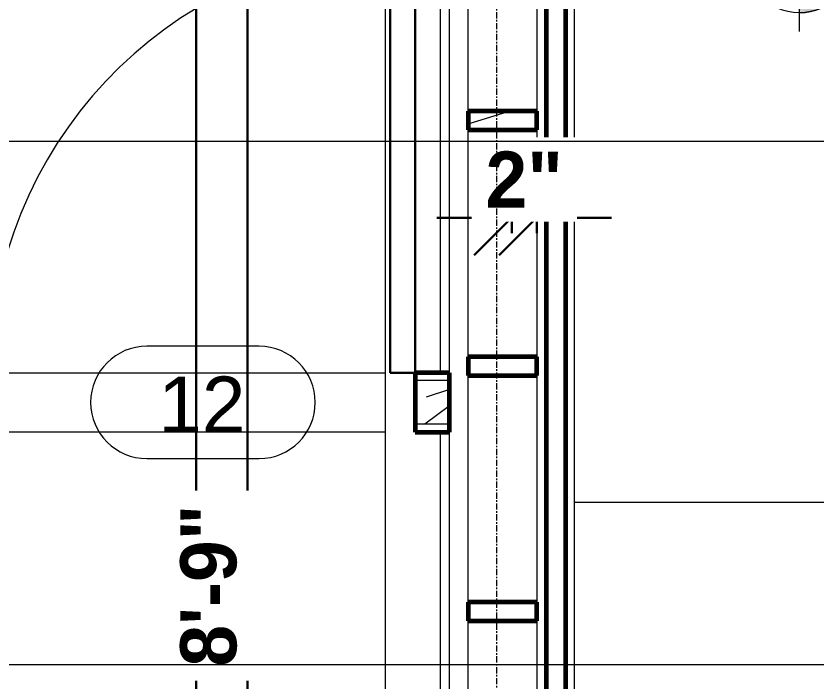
# Model space of a CAD drawing. Header units: inches. Extents: x -3276 to -1807, y 8217 to 9015.
# Drawn here: x -2370.3 to -2306.1, y 8448.2 to 8501.5 of the extents above; entities that cross this region are included whole.
import ezdxf

# ---------------------------------------------------------------- set-up
doc = ezdxf.new("R2010")
doc.units = ezdxf.units.IN
doc.header["$MEASUREMENT"] = 0
doc.linetypes.add('Grid Line 1_2_', pattern=[0.875, 0.5, -0.125, 0.125, -0.125])
for name, color, linetype, lineweight in [('A-ANNO-DIMS-1', 211, 'Continuous', 30), ('A-DOOR', 31, 'Continuous', 18), ('A-DOOR-1', 31, 'Continuous', 30), ('A-DOOR-2', 31, 'Continuous', 9), ('A-DOOR-IDEN', 31, 'Continuous', 9), ('A-FLOR', 192, 'Continuous', 18), ('A-GLAZ-CWMG', 51, 'Continuous', 9), ('A-GLAZ-CWMG-1', 51, 'Continuous', 60), ('A-WALL', 113, 'Continuous', 18), ('A-WALL-1', 113, 'Continuous', 60), ('A-WALL-PATT-1', 111, 'Continuous', 9), ('G-ANNO-DIMS', 111, 'Continuous', 9), ('G-ANNO-SYMB-1', 111, 'Continuous', 9), ('I-WALL', 2, 'Continuous', 18), ('I-WALL-1', 2, 'Continuous', 60), ('S-FNDN', 32, 'Continuous', 18), ('S-GRID-1', 1, 'Grid Line 1_2_', 9)]:
    doc.layers.add(name, color=color, linetype=linetype, lineweight=lineweight)
doc.styles.add('Arial_2', font='arial.ttf', dxfattribs={"height": 4.5})
doc.styles.add('Century Gothic_B', font='GOTHICB.TTF', dxfattribs={"height": 4.5})
doc.dimstyles.new('OD__1__Tol__', dxfattribs={"dimscale": 12, "dimtxt": 4.698757, "dimasz": 0.5, "dimexe": 0.375, "dimexo": 0.25, "dimgap": 0.0625, "dimtad": 1, "dimdec": 0, "dimzin": 3, "dimdsep": 46, "dimlunit": 4, "dimtxsty": 'Century Gothic_B', "dimblk1": 'OBLIQUE', "dimblk2": 'OBLIQUE', "dimsah": 1, "dimcen": 0.09, "dimdle": 0.375, "dimazin": 0, "dimtfac": 1, "dimtdec": 4, "dimtix": 1, "dimtmove": 0, "dimatfit": 3, "dimfxl": 1, "dimtvp": 1, "dimtfill": 1, "dimfrac": 2, "dimtolj": 1, "dimtzin": 0, "dimlwd": 30, "dimlwe": 30, "dimarcsym": 2})
pattern_1 = [(0, (6095.316, 6095.316), (15.36, 3.84), [0.634, -10.886, 0.634, -10.886, -61.44]), (0, (6095.316, 6095.316), (15.36, 3.84), [-23.04, 0.634, -22.406, 0.634, -10.886, -26.88]), (0, (6095.316, 6095.316), (15.36, 3.84), [-57.6, 0.634, -7.046, 0.634, -18.566]), (120, (6101.076, 6097.236), (-11.0055376, 11.3821502), [0.634, -10.886, 0.634, -10.886, -61.44]), (120, (6101.076, 6097.236), (-11.0055376, 11.3821502), [-23.04, 0.634, -22.406, 0.634, -10.886, -26.88]), (120, (6101.076, 6097.236), (-11.0055376, 11.3821502), [-57.6, 0.634, -7.046, 0.634, -18.566]), (240, (6102.996, 6104.916), (-4.3544624, -15.2221502), [0.634, -10.886, 0.634, -10.886, -61.44]), (240, (6102.996, 6104.916), (-4.3544624, -15.2221502), [-23.04, 0.634, -22.406, 0.634, -10.886, -26.88]), (240, (6102.996, 6104.916), (-4.3544624, -15.2221502), [-57.6, 0.634, -7.046, 0.634, -18.566])]

# ---------------------------------------------------------------- blocks, each defined once
blk = doc.blocks.new('Single-Flush - 2_10x7-1789537-FLOOR PLAN - 1ST FLOOR')
at = {"layer": 'A-DOOR-1'}
for p, q in [((15, 2.375), (15, 36.383)), ((17, 36.383), (15, 36.383)), ((17, 2.375), (17, 36.383)), ((17, 2.375), (15, 2.375))]:
    blk.add_line(p, q, dxfattribs=at)
at = {"layer": 'A-DOOR-2'}
blk.add_arc((17, 2.375), 34.067, 93.36569, 180, dxfattribs=at)
blk = doc.blocks.new('Rectangular Mullion - Stud - Base_Head-1966215-FLOOR PLAN - 1ST FLOOR')
at = {"layer": 'A-GLAZ-CWMG'}
for p, q in [((-2334.087, 8415.183), (-2334.087, 8433.366)), ((-2328.587, 8433.366), (-2328.587, 8415.183))]:
    blk.add_line(p, q, dxfattribs=at)
blk = doc.blocks.new('Rectangular Mullion - Stud - Base_Head-V20-FLOOR PLAN - 1ST FLOOR')
at = {"layer": 'A-GLAZ-CWMG'}
for p, q in [((-2334.087, 8510.819), (-2334.087, 8512.101)), ((-2328.587, 8512.101), (-2328.587, 8493.917)), ((-2334.087, 8493.917), (-2334.087, 8506.319))]:
    blk.add_line(p, q, dxfattribs=at)
blk = doc.blocks.new('Rectangular Mullion - Stud - Vertical-V22-FLOOR PLAN - 1ST FLOOR')
at = {"layer": 'A-GLAZ-CWMG-1'}
for p, q in [((0, 0), (1.5, 0)), ((0, -5.5), (0, 0)), ((1.5, 0), (1.5, -5.5)), ((1.5, -5.5), (0, -5.5))]:
    blk.add_line(p, q, dxfattribs=at)
blk = doc.blocks.new('Rectangular Mullion - Stud - Vertical-V23-FLOOR PLAN - 1ST FLOOR')
at = {"layer": 'A-GLAZ-CWMG'}
h = blk.add_hatch(dxfattribs=at)
h.set_pattern_fill('FP_53', color=256, style=0, pattern_type=2)
h.set_pattern_definition([(94.764, (-2373.337, 8423.903), (20.0293162, -264.33073053), [2.89, -286.108]), (78.69, (-2373.577, 8426.783), (14.7692292, 97.846637), [3.671, -118.705]), (45, (-2372.857, 8430.383), (0, 24.00062), [2.715, -31.226]), (43.152, (-2370.937, 8432.303), (358.50590651, 337.59427673), [5.264, -521.098]), (77.005, (-2367.097, 8435.903), (-51.5072332, -215.190878), [3.202, -316.998]), (90, (-2366.377, 8439.023), (-24, 24), [6, -18]), (99.462, (-2366.377, 8445.023), (16.2151408, -121.2976096), [2.92, -143.067]), (95.711, (-2366.857, 8423.903), (19.2491386, -216.4749802), [2.412, -238.785]), (90, (-2367.097, 8426.303), (-24, 24), [3.6, -20.4]), (61.699, (-2367.097, 8429.903), (141.13929466, 265.5406774), [3.544, -350.812]), (37.875, (-2365.417, 8433.023), (-122.5849696, -92.67717717), [5.473, -268.169]), (50.711, (-2361.097, 8436.383), (117.3845733, 146.13938044), [3.411, -337.693]), (83.66, (-2358.937, 8439.023), (18.7314135, 192.5853557), [4.347, -212.983]), (101.889, (-2358.457, 8443.343), (69.58287241, -336.50838353), [4.66, -461.336]), (96.71, (-2359.417, 8423.903), (-26.78553556, 215.67256736), [4.108, -406.706]), (86.633, (-2359.897, 8427.983), (21.19016942, 384.16561013), [4.087, -404.618]), (56.31, (-2359.657, 8432.063), (-35.076419, -40.615467), [4.327, -82.207]), (42.51, (-2357.257, 8435.663), (262.00993717, 242.17158089), [3.907, -386.785]), (75.069, (-2354.377, 8438.303), (69.01056513, 264.79744534), [3.726, -368.854]), (90, (-2353.417, 8441.903), (-24, 24), [2.88, -21.12]), (102.995, (-2353.417, 8444.783), (-51.5072332, 215.190878), [3.202, -316.998]), (90, (-2377.417, 8431.343), (-24, 24), [0.063, -23.937]), (226.848, (-2373.817, 8434.703), (337.59427673, 358.50590651), [5.264, -521.098]), (243.435, (-2353.417, 8430.863), (-4.799914, -33.599609), [2.147, -51.519]), (261.87, (-2354.377, 8428.943), (-17.2798751, -144.9601737), [3.394, -166.312]), (293.199, (-2354.857, 8425.583), (53.7938028, -117.5174286), [1.828, -180.951]), (63.435, (-2373.817, 8434.703), (4.799914, 33.599609), [2.683, -50.982]), (83.29, (-2372.617, 8437.103), (-26.78553556, -215.67256736), [4.108, -406.706]), (100.125, (-2372.137, 8441.183), (-73.66378219, 407.70250838), [6.826, -675.804]), (100.305, (-2375.977, 8423.903), (-28.2248388, 143.232332), [2.683, -265.645]), (74.476, (-2376.457, 8426.543), (-74.47540965, -263.31229919), [4.484, -443.873]), (47.121, (-2375.257, 8430.863), (-289.84112791, -310.28971512), [4.585, -453.934]), (55.305, (-2372.137, 8434.223), (165.50303544, 241.72817335), [3.795, -375.679]), (80.538, (-2369.977, 8437.343), (16.2151408, 121.2976096), [4.38, -141.607]), (96.582, (-2369.257, 8441.663), (46.17851199, -408.21037087), [6.281, -621.859]), (98.13, (-2369.977, 8423.903), (17.2798751, -144.9601737), [3.394, -166.312]), (78.69, (-2370.457, 8427.263), (14.7692292, 97.846637), [3.671, -118.705]), (47.49, (-2369.737, 8430.863), (-242.17158089, -262.00993717), [3.907, -386.785]), (45, (-2367.097, 8433.743), (0, 24.00062), [4.412, -29.529]), (72.646, (-2363.977, 8436.863), (-98.7331841, -311.14572085), [4.023, -398.29]), (93.366, (-2362.777, 8440.703), (21.18346446, -384.16597991), [4.087, -404.618]), (107.103, (-2363.017, 8444.783), (-75.3745247, 238.96152613), [3.264, -323.171]), (98.746, (-2363.977, 8423.903), (-27.60680008, 167.44529743), [3.157, -312.514]), (75.069, (-2364.457, 8427.023), (69.01056513, 264.79744534), [3.726, -368.854]), (57.995, (-2363.497, 8430.623), (-76.3139748, -117.3041158), [4.528, -221.887]), (40.101, (-2361.097, 8434.463), (-313.24407783, -262.52245709), [5.961, -590.186]), (74.055, (-2356.537, 8438.303), (-30.3394132, -94.1891725), [3.494, -171.228]), (96.009, (-2355.577, 8441.663), (-26.49841584, 239.73726688), [4.585, -453.934]), (113.199, (-2356.057, 8446.223), (-53.7938028, 117.5174286), [1.828, -180.951]), (99.462, (-2356.777, 8423.903), (16.2151408, -121.2976096), [2.92, -143.067]), (79.992, (-2357.257, 8426.783), (45.26219381, 264.48359408), [4.143, -410.161]), (52.595, (-2356.537, 8430.863), (238.21694532, 313.36391941), [5.136, -508.486]), (60.945, (-2377.417, 8434.943), (91.9257102, 170.2633483), [2.471, -244.624]), (79.216, (-2376.217, 8437.103), (-74.2040015, -383.5801134), [5.131, -507.931]), (97.125, (-2375.257, 8442.143), (18.0921544, -168.7389667), [5.805, -187.689])])
h.paths.add_polyline_path([(0, 0), (1.5, 0), (1.5, -5.5), (0, -5.5)], flags=0)
at = {"layer": 'A-GLAZ-CWMG-1'}
for p, q in [((0, 0), (1.5, 0)), ((0, -5.5), (0, 0)), ((1.5, 0), (1.5, -5.5)), ((1.5, -5.5), (0, -5.5))]:
    blk.add_line(p, q, dxfattribs=at)
blk = doc.blocks.new('Rectangular Mullion - Stud - Vertical-V24-FLOOR PLAN - 1ST FLOOR')
at = {"layer": 'A-GLAZ-CWMG'}
h = blk.add_hatch(dxfattribs=at)
h.set_pattern_fill('FP_54', color=256, style=0, pattern_type=2)
h.set_pattern_definition([(94.764, (-2393.021, 8423.903), (20.0293162, -264.33073053), [2.89, -286.108]), (78.69, (-2393.261, 8426.783), (14.7692292, 97.846637), [3.671, -118.705]), (45, (-2392.541, 8430.383), (0, 24.00062), [2.715, -31.226]), (43.152, (-2390.621, 8432.303), (358.50590651, 337.59427673), [5.264, -521.098]), (77.005, (-2386.781, 8435.903), (-51.5072332, -215.190878), [3.202, -316.998]), (90, (-2386.06, 8439.023), (-24, 24), [6, -18]), (99.462, (-2386.061, 8445.023), (16.2151408, -121.2976096), [2.92, -143.067]), (95.711, (-2386.541, 8423.903), (19.2491386, -216.4749802), [2.412, -238.785]), (90, (-2386.78, 8426.303), (-24, 24), [3.6, -20.4]), (61.699, (-2386.781, 8429.903), (141.13929466, 265.5406774), [3.544, -350.812]), (37.875, (-2385.101, 8433.023), (-122.5849696, -92.67717717), [5.473, -268.169]), (50.711, (-2380.781, 8436.383), (117.3845733, 146.13938044), [3.411, -337.693]), (83.66, (-2378.621, 8439.023), (18.7314135, 192.5853557), [4.347, -212.983]), (101.889, (-2378.141, 8443.343), (69.58287241, -336.50838353), [4.66, -461.336]), (96.71, (-2379.101, 8423.903), (-26.78553556, 215.67256736), [4.108, -406.706]), (86.633, (-2379.581, 8427.983), (21.19016942, 384.16561013), [4.087, -404.618]), (56.31, (-2379.341, 8432.063), (-35.076419, -40.615467), [4.327, -82.207]), (42.51, (-2376.941, 8435.663), (262.00993717, 242.17158089), [3.907, -386.785]), (75.069, (-2374.061, 8438.303), (69.01056513, 264.79744534), [3.726, -368.854]), (90, (-2373.1, 8441.903), (-24, 24), [2.88, -21.12]), (102.995, (-2373.101, 8444.783), (-51.5072332, 215.190878), [3.202, -316.998]), (90, (-2397.1, 8431.343), (-24, 24), [0.063, -23.937]), (226.848, (-2393.501, 8434.703), (337.59427673, 358.50590651), [5.264, -521.098]), (243.435, (-2373.101, 8430.863), (-4.799914, -33.599609), [2.147, -51.519]), (261.87, (-2374.061, 8428.943), (-17.2798751, -144.9601737), [3.394, -166.312]), (293.199, (-2374.541, 8425.583), (53.7938028, -117.5174286), [1.828, -180.951]), (63.435, (-2393.501, 8434.703), (4.799914, 33.599609), [2.683, -50.982]), (83.29, (-2392.301, 8437.103), (-26.78553556, -215.67256736), [4.108, -406.706]), (100.125, (-2391.821, 8441.183), (-73.66378219, 407.70250838), [6.826, -675.804]), (100.305, (-2395.661, 8423.903), (-28.2248388, 143.232332), [2.683, -265.645]), (74.476, (-2396.141, 8426.543), (-74.47540965, -263.31229919), [4.484, -443.873]), (47.121, (-2394.941, 8430.863), (-289.84112791, -310.28971512), [4.585, -453.934]), (55.305, (-2391.821, 8434.223), (165.50303544, 241.72817335), [3.795, -375.679]), (80.538, (-2389.661, 8437.343), (16.2151408, 121.2976096), [4.38, -141.607]), (96.582, (-2388.941, 8441.663), (46.17851199, -408.21037087), [6.281, -621.859]), (98.13, (-2389.661, 8423.903), (17.2798751, -144.9601737), [3.394, -166.312]), (78.69, (-2390.141, 8427.263), (14.7692292, 97.846637), [3.671, -118.705]), (47.49, (-2389.421, 8430.863), (-242.17158089, -262.00993717), [3.907, -386.785]), (45, (-2386.781, 8433.743), (0, 24.00062), [4.412, -29.529]), (72.646, (-2383.661, 8436.863), (-98.7331841, -311.14572085), [4.023, -398.29]), (93.366, (-2382.461, 8440.703), (21.18346446, -384.16597991), [4.087, -404.618]), (107.103, (-2382.701, 8444.783), (-75.3745247, 238.96152613), [3.264, -323.171]), (98.746, (-2383.661, 8423.903), (-27.60680008, 167.44529743), [3.157, -312.514]), (75.069, (-2384.141, 8427.023), (69.01056513, 264.79744534), [3.726, -368.854]), (57.995, (-2383.181, 8430.623), (-76.3139748, -117.3041158), [4.528, -221.887]), (40.101, (-2380.781, 8434.463), (-313.24407783, -262.52245709), [5.961, -590.186]), (74.055, (-2376.221, 8438.303), (-30.3394132, -94.1891725), [3.494, -171.228]), (96.009, (-2375.261, 8441.663), (-26.49841584, 239.73726688), [4.585, -453.934]), (113.199, (-2375.741, 8446.223), (-53.7938028, 117.5174286), [1.828, -180.951]), (99.462, (-2376.461, 8423.903), (16.2151408, -121.2976096), [2.92, -143.067]), (79.992, (-2376.941, 8426.783), (45.26219381, 264.48359408), [4.143, -410.161]), (52.595, (-2376.221, 8430.863), (238.21694532, 313.36391941), [5.136, -508.486]), (60.945, (-2397.101, 8434.943), (91.9257102, 170.2633483), [2.471, -244.624]), (79.216, (-2395.901, 8437.103), (-74.2040015, -383.5801134), [5.131, -507.931]), (97.125, (-2394.941, 8442.143), (18.0921544, -168.7389667), [5.805, -187.689])])
h.paths.add_polyline_path([(0, 0), (1.5, 0), (1.5, -5.5), (0, -5.5)], flags=0)
at = {"layer": 'A-GLAZ-CWMG-1'}
for p, q in [((0, 0), (1.5, 0)), ((0, -5.5), (0, 0)), ((1.5, 0), (1.5, -5.5)), ((1.5, -5.5), (0, -5.5))]:
    blk.add_line(p, q, dxfattribs=at)
blk = doc.blocks.new('_Oblique')
at = {"color": 0, "linetype": 'ByBlock', "lineweight": -2}
blk.add_line((-0.5, -0.5), (0.5, 0.5), dxfattribs=at)
blk = doc.blocks.new('DIMBLOCK5-FLOOR PLAN - 1ST FLOOR')
at = {"layer": 'A-ANNO-DIMS-1', "color": 0, "lineweight": 30, "transparency": 16777216}
for p, q in [((-2330.587, 8484.127), (-2330.587, 8489.869)), ((-2328.587, 8484.127), (-2328.587, 8489.869)), ((-2330.587, 8485.369), (-2336.587, 8485.369)), ((-2328.587, 8485.369), (-2330.587, 8485.369)), ((-2328.587, 8485.369), (-2322.587, 8485.369))]:
    blk.add_line(p, q, dxfattribs=at)
at = {"layer": 'Defpoints', "color": 0, "transparency": 16777216}
for p in [(-2330.587, 8481.127), (-2328.587, 8481.127)]:
    blk.add_point(p, dxfattribs=at)
at = {"layer": 'A-ANNO-DIMS-1', "color": 0, "lineweight": 30, "transparency": 16777216, "xscale": 5.999999999999999, "yscale": 5.999999999999999, "zscale": 5.999999999999999}
blk.add_blockref('_Oblique', (-2330.587, 8485.369), dxfattribs=at)
at = {"layer": 'A-ANNO-DIMS-1', "color": 0, "lineweight": 30, "transparency": 16777216, "xscale": 5.999999999999999, "yscale": 5.999999999999999, "zscale": 5.999999999999999, "rotation": 180}
blk.add_blockref('_Oblique', (-2328.587, 8485.369), dxfattribs=at)
at = {"layer": 'A-ANNO-DIMS-1', "color": 0, "transparency": 16777216, "insert": (-2329.587, 8488.426), "char_height": 4.5, "attachment_point": 5, "style": 'Century Gothic_B', "bg_fill": 3, "box_fill_scale": 1.25, "bg_fill_color": 256, "bg_fill_true_color": 13158600, "bg_fill_transparency": 0}
blk.add_mtext('\\A1;2"', dxfattribs=at)
at = {"layer": 'Defpoints', "color": 0, "transparency": 16777216}
blk.add_point((-2330.587, 8485.369), dxfattribs=at)
blk = doc.blocks.new('DIMBLOCK7-FLOOR PLAN - 1ST FLOOR')
at = {"layer": 'A-ANNO-DIMS-1', "color": 0, "lineweight": 30, "transparency": 16777216}
for p, q in [((-2355.887, 8631.069), (-2355.887, 8430.069)), ((-2354.644, 8626.569), (-2360.387, 8626.569)), ((-2354.644, 8434.569), (-2360.387, 8434.569))]:
    blk.add_line(p, q, dxfattribs=at)
at = {"layer": 'Defpoints', "color": 0, "transparency": 16777216}
for p in [(-2351.644, 8626.569), (-2355.887, 8434.569), (-2351.644, 8434.569)]:
    blk.add_point(p, dxfattribs=at)
at = {"layer": 'A-ANNO-DIMS-1', "color": 0, "lineweight": 30, "transparency": 16777216, "xscale": 5.999999999999999, "yscale": 5.999999999999999, "zscale": 5.999999999999999}
for p, rotation in [((-2355.887, 8626.569), 90), ((-2355.887, 8434.569), 270)]:
    blk.add_blockref('_Oblique', p, dxfattribs=dict(at, rotation=rotation))
at = {"layer": 'A-ANNO-DIMS-1', "color": 0, "transparency": 16777216, "insert": (-2359, 8530.569), "char_height": 4.5, "attachment_point": 5, "rotation": 90, "style": 'Century Gothic_B', "bg_fill": 3, "box_fill_scale": 1.25, "bg_fill_color": 256, "bg_fill_true_color": 13158600, "bg_fill_transparency": 0}
blk.add_mtext('\\A1;16\'-0"', dxfattribs=at)
blk = doc.blocks.new('DIMBLOCK15-FLOOR PLAN - 1ST FLOOR')
at = {"layer": 'A-ANNO-DIMS-1', "color": 0, "lineweight": 30, "transparency": 16777216}
for p, q in [((-2351.758, 8513.069), (-2351.758, 8398.694)), ((-2350.515, 8508.569), (-2356.258, 8508.569)), ((-2419.337, 8403.194), (-2347.258, 8403.194))]:
    blk.add_line(p, q, dxfattribs=at)
at = {"layer": 'Defpoints', "color": 0, "transparency": 16777216}
for p in [(-2347.515, 8508.569), (-2422.337, 8403.194), (-2351.758, 8403.194)]:
    blk.add_point(p, dxfattribs=at)
at = {"layer": 'A-ANNO-DIMS-1', "color": 0, "lineweight": 30, "transparency": 16777216, "xscale": 5.999999999999999, "yscale": 5.999999999999999, "zscale": 5.999999999999999}
for p, rotation in [((-2351.758, 8508.569), 90), ((-2351.758, 8403.194), 270)]:
    blk.add_blockref('_Oblique', p, dxfattribs=dict(at, rotation=rotation))
at = {"layer": 'A-ANNO-DIMS-1', "color": 0, "transparency": 16777216, "insert": (-2354.871, 8455.882), "char_height": 4.5, "attachment_point": 5, "rotation": 90, "style": 'Century Gothic_B', "bg_fill": 3, "box_fill_scale": 1.25, "bg_fill_color": 256, "bg_fill_true_color": 13158600, "bg_fill_transparency": 0}
blk.add_mtext('\\A1;8\'-9"', dxfattribs=at)
blk = doc.blocks.new('Door Tag - Type Mark-1713542-FLOOR PLAN - 1ST FLOOR')
at = {"layer": 'A-DOOR-IDEN'}
for p, q in [((0.09375, 0.09375), (-0.09375, 0.09375)), ((-0.09375, -0.09375), (0.09375, -0.09375))]:
    blk.add_line(p, q, dxfattribs=at)
for centre, start, end in [((-0.09375, 0), 90, 270), ((0.09375, 0), 270, 90)]:
    blk.add_arc(centre, 0.09375, start, end, dxfattribs=at)
blk = doc.blocks.new('Spot Elevations - Spot Elevation - Target Filled-1560264-FLOOR PLAN - 1ST FLOOR')
at = {"layer": 'G-ANNO-DIMS'}
h = blk.add_hatch(color=256, dxfattribs=at)
edge = h.paths.add_edge_path(flags=0)
edge.add_line((0, 0), (-0.0938, 0))
edge.add_arc((0, 0), 0.0938, 90, 180, ccw=False)
edge.add_line((0, 0.0938), (0, 0))
h = blk.add_hatch(color=256, dxfattribs=at)
edge = h.paths.add_edge_path(flags=0)
edge.add_line((0, 0), (0.0938, 0))
edge.add_arc((0, 0), 0.0937, 270, 360, ccw=False)
edge.add_line((0, -0.0938), (0, 0))
for p, q in [((0, 0.1244), (0, -0.125)), ((0, 0), (0, 0.0938)), ((0.125, 0), (-0.125, 0)), ((-0.0938, 0), (0, 0)), ((0, 0), (0, -0.0938)), ((0.0938, 0), (0, 0))]:
    blk.add_line(p, q, dxfattribs=at)
blk.add_circle((0, 0), 0.0938, dxfattribs=at)
for radius, start, end in [(0.0938, 90, 180), (0.0937, 270, 360)]:
    blk.add_arc((0, 0), radius, start, end, dxfattribs=at)

msp = doc.modelspace()

# ---------------------------------------------------------------- hatches: boundary and pattern name
at = {"layer": 'A-WALL-PATT-1'}
h = msp.add_hatch(dxfattribs=at)
h.set_pattern_fill('FP_3', color=256, style=0, pattern_type=2)
h.set_pattern_definition(pattern_1)
h.paths.add_polyline_path([(-2338.33668, 8472.31938), (-2335.58668, 8472.31938), (-2335.58668, 8472.94438), (-2338.33668, 8472.94438)], flags=0)
h.paths.add_polyline_path([(-2372.33668, 8472.31938), (-2372.33668, 8472.94438), (-2427.33668, 8472.94438), (-2427.33668, 8472.31938), (-2419.7283, 8472.31938)], flags=0)
h.paths.add_polyline_path([(-2428.83668, 8472.31938), (-2427.46168, 8472.31938), (-2427.46168, 8472.94438), (-2435.08668, 8472.94438), (-2435.08668, 8472.31938), (-2434.33668, 8472.31938)], flags=0)
h = msp.add_hatch(dxfattribs=at)
h.set_pattern_fill('FP_11', color=256, style=0, pattern_type=2)
h.set_pattern_definition([(216.87, (6098.515, 6103.313), (23.98977143, 15.99364286), [3.998, -35.986]), (206.565, (6103.313, 6100.914), (-7.9970807, -7.9966192), [8.941, -8.941]), (198.435, (6103.313, 6096.915), (-15.9938446, -7.99709826), [5.058, -20.23])])
h.paths.add_polyline_path([(-2335.58668, 8468.81938), (-2335.58668, 8472.31938), (-2338.33668, 8472.31938), (-2338.33668, 8468.81938)], flags=0)
h.paths.add_polyline_path([(-2428.83668, 8468.81938), (-2427.46168, 8468.81938), (-2427.46168, 8472.31938), (-2428.83668, 8472.31938)], flags=0)
h.paths.add_polyline_path([(-2419.7283, 8468.81938), (-2372.33668, 8468.81938), (-2372.33668, 8472.31938), (-2427.33668, 8472.31938), (-2427.33668, 8468.81938)], flags=0)
h = msp.add_hatch(dxfattribs=at)
h.set_pattern_fill('FP_3', color=256, style=0, pattern_type=2)
h.set_pattern_definition(pattern_1)
h.paths.add_polyline_path([(-2338.33668, 8468.19438), (-2335.58668, 8468.19438), (-2335.58668, 8468.81938), (-2338.33668, 8468.81938)], flags=0)
h.paths.add_polyline_path([(-2372.33668, 8468.19438), (-2372.33668, 8468.81938), (-2427.33668, 8468.81938), (-2427.33668, 8468.19438), (-2419.7283, 8468.19438)], flags=0)

# ---------------------------------------------------------------- linework, layer by layer
at = {"layer": 'A-FLOR'}
msp.add_line((-2325.58668, 8462.56938), (-2272.33668, 8462.56938), dxfattribs=at)
at = {"layer": 'A-WALL'}
for p, q in [((-2335.58668, 8472.31938), (-2338.33668, 8472.31938)), ((-2335.58668, 8468.81938), (-2338.33668, 8468.81938))]:
    msp.add_line(p, q, dxfattribs=at)
at = {"layer": 'A-WALL-1'}
for p, q in [((-2327.83668, 8623.06938), (-2327.83668, 8398.63188)), ((-2326.26188, 8398.63188), (-2326.26188, 8623.06938))]:
    msp.add_line(p, q, dxfattribs=at)
at = {"layer": 'I-WALL'}
for p, q in [((-2340.71168, 8414.94438), (-2340.71168, 8508.56938)), ((-2336.33668, 8508.50688), (-2336.33668, 8472.94438)), ((-2372.33668, 8472.94438), (-2340.71168, 8472.94438)), ((-2340.71168, 8468.19438), (-2372.33668, 8468.19438)), ((-2336.33668, 8468.19438), (-2336.33668, 8410.56938))]:
    msp.add_line(p, q, dxfattribs=at)
at = {"layer": 'I-WALL-1'}
for p, q in [((-2335.58668, 8472.94438), (-2338.33668, 8472.94438)), ((-2338.33668, 8472.94438), (-2338.33668, 8468.19438)), ((-2335.58668, 8468.19438), (-2335.58668, 8472.94438)), ((-2338.33668, 8468.19438), (-2335.58668, 8468.19438))]:
    msp.add_line(p, q, dxfattribs=at)
at = {"layer": 'S-FNDN'}
for p, q in [((-2325.58668, 8623.13188), (-2325.58668, 8400.56938)), ((-2335.58668, 8472.94438), (-2335.58668, 8508.50688)), ((-2335.58668, 8410.56938), (-2335.58668, 8468.19438))]:
    msp.add_line(p, q, dxfattribs=at)

# ---------------------------------------------------------------- block references
at = {"layer": 'A-DOOR'}
msp.add_blockref('Single-Flush - 2_10x7-1789537-FLOOR PLAN - 1ST FLOOR', (-2355.33668, 8470.56938), dxfattribs=at)
at = {"layer": 'A-GLAZ-CWMG'}
for name, p in [('Rectangular Mullion - Stud - Base_Head-V20-FLOOR PLAN - 1ST FLOOR', (0, 0)), ('Rectangular Mullion - Stud - Base_Head-1966215-FLOOR PLAN - 1ST FLOOR', (0, 59.05078)), ('Rectangular Mullion - Stud - Base_Head-1966215-FLOOR PLAN - 1ST FLOOR', (0, 39.36719)), ('Rectangular Mullion - Stud - Base_Head-1966215-FLOOR PLAN - 1ST FLOOR', (0, 19.68359))]:
    msp.add_blockref(name, p, dxfattribs=at)
at = {"layer": 'A-GLAZ-CWMG', "extrusion": (0, 0, -1), "rotation": 90.00000000006838}
for name, p in [('Rectangular Mullion - Stud - Vertical-V24-FLOOR PLAN - 1ST FLOOR', (2328.58668, 8492.41704)), ('Rectangular Mullion - Stud - Vertical-V23-FLOOR PLAN - 1ST FLOOR', (2328.58668, 8472.73344)), ('Rectangular Mullion - Stud - Vertical-V22-FLOOR PLAN - 1ST FLOOR', (2328.58668, 8453.04985))]:
    msp.add_blockref(name, p, dxfattribs=at)
at = {"layer": 'G-ANNO-DIMS', "xscale": 47.99999999999997, "yscale": 47.99999999999997, "zscale": 47.99999999999997}
msp.add_blockref('Spot Elevations - Spot Elevation - Target Filled-1560264-FLOOR PLAN - 1ST FLOOR', (-2307.54251, 8506.30384), dxfattribs=at)

# ---------------------------------------------------------------- next in the draw order: dimensions: what is measured, and where the dimension line sits
at = {"layer": 'A-ANNO-DIMS-1'}
dim = msp.add_linear_dim(base=(-2355.8867, 8434.56938), p1=(-2351.64406, 8626.56938), p2=(-2351.64406, 8434.56938), angle=90, dimstyle='OD__1__Tol__', override={"dimpost": '<>', "dimfxl": 192}, dxfattribs=at)
dim.commit()
dim.dimension.update_dxf_attribs({"geometry": 'DIMBLOCK7-FLOOR PLAN - 1ST FLOOR', "text_midpoint": (-2358.99989, 8530.56938)})
dim = msp.add_linear_dim(base=(-2330.58668, 8485.36917), p1=(-2328.58668, 8481.12653), p2=(-2330.58668, 8481.12653), dimstyle='OD__1__Tol__', override={"dimpost": '<>', "dimfxl": 2}, dxfattribs=at)
dim.commit()
dim.dimension.update_dxf_attribs({"geometry": 'DIMBLOCK5-FLOOR PLAN - 1ST FLOOR', "text_midpoint": (-2329.58668, 8488.42577)})

# ---------------------------------------------------------------- next in the draw order: linework, layer by layer
at = {"layer": 'S-GRID-1'}
msp.add_line((-2331.77418, 8289.59722), (-2331.77418, 8978.71797), dxfattribs=at)

# ---------------------------------------------------------------- next in the draw order: dimensions: what is measured, and where the dimension line sits
at = {"layer": 'A-ANNO-DIMS-1'}
dim = msp.add_linear_dim(base=(-2351.75812, 8403.19438), p1=(-2347.51548, 8508.56938), p2=(-2422.33668, 8403.19438), angle=90, dimstyle='OD__1__Tol__', override={"dimpost": '<>', "dimfxl": 129.236616}, dxfattribs=at)
dim.commit()
dim.dimension.update_dxf_attribs({"geometry": 'DIMBLOCK15-FLOOR PLAN - 1ST FLOOR', "text_midpoint": (-2354.87131, 8455.88188)})

# ---------------------------------------------------------------- next in the draw order: linework, layer by layer
at = {"layer": 'G-ANNO-SYMB-1'}
for p, q in [((-3247.23179, 8491.50639), (-1839.39863, 8491.50639)), ((-3247.23179, 8449.56938), (-1835.887, 8449.56938))]:
    msp.add_line(p, q, dxfattribs=at)

# ---------------------------------------------------------------- next in the draw order: block references
at = {"layer": 'A-DOOR-IDEN', "xscale": 47.99999999999997, "yscale": 47.99999999999997, "zscale": 47.99999999999997}
msp.add_blockref('Door Tag - Type Mark-1713542-FLOOR PLAN - 1ST FLOOR', (-2355.33668, 8470.56938), dxfattribs=at)

# ---------------------------------------------------------------- next in the draw order: texts
at = {"layer": 'A-DOOR-IDEN', "insert": (-2358.91955, 8472.64133), "char_height": 4.5, "width": 8.484, "attachment_point": 1, "style": 'Arial_2'}
msp.add_mtext('12', dxfattribs=at)

doc.saveas('drawing.dxf')
